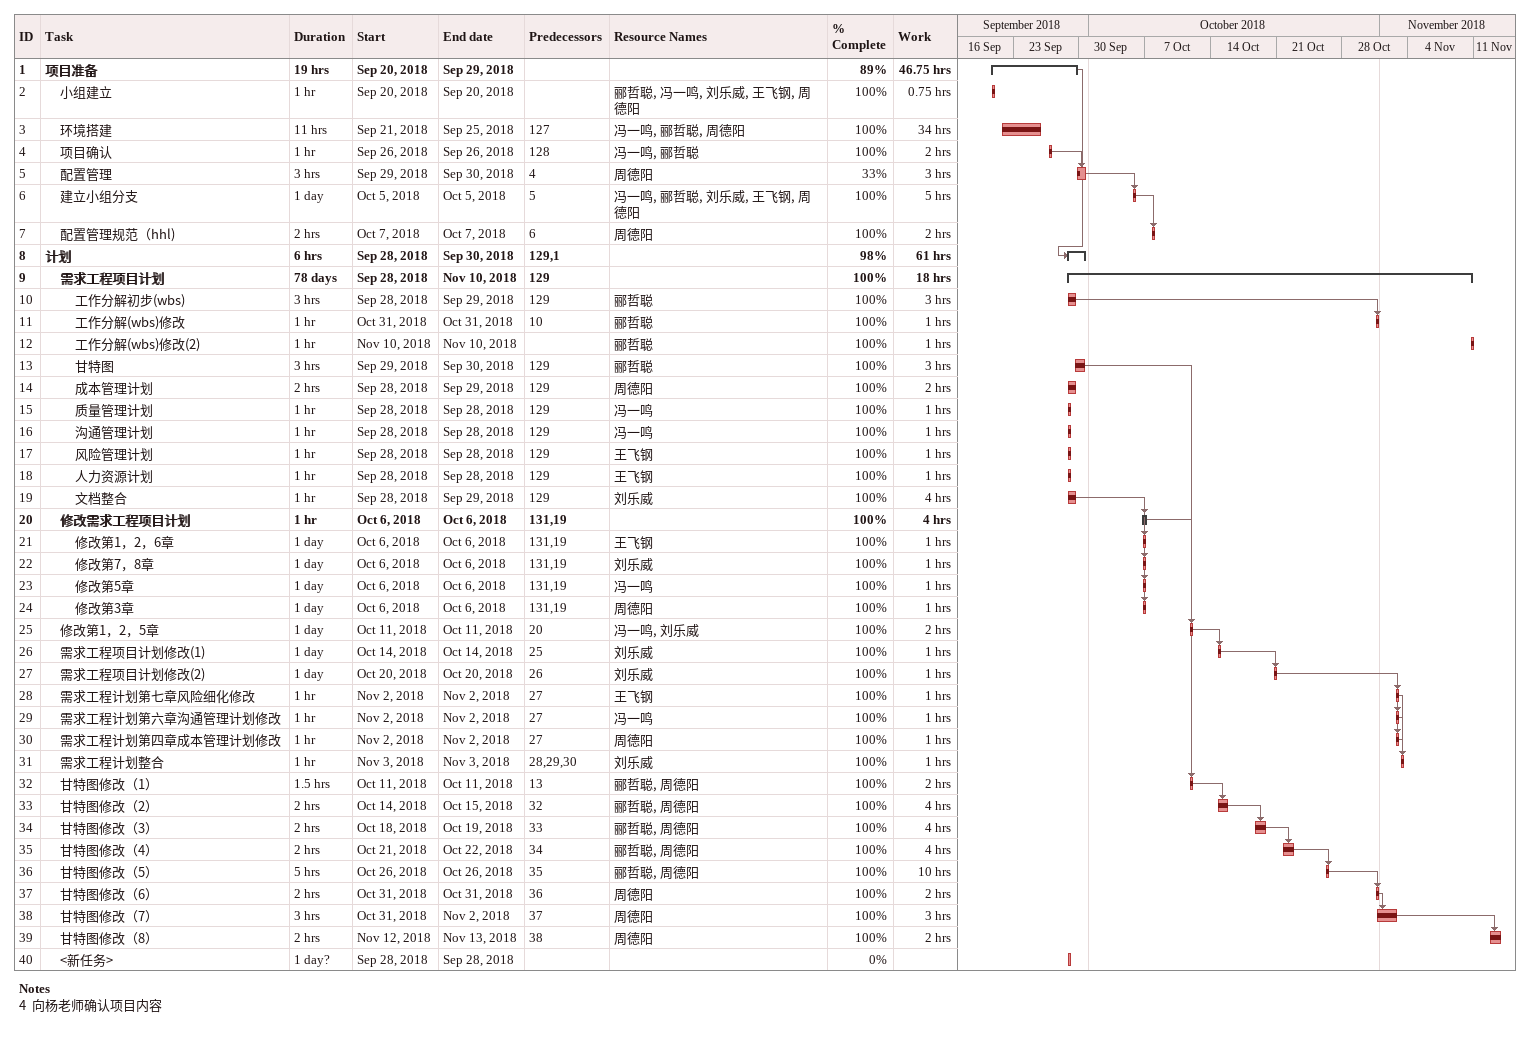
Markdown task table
| ID | Level | Task | Duration | Start | Finish | Predecessors | Resources | % complete | Work (h) |
|---|---|---|---|---|---|---|---|---|---|
| 1 | 1 | **项目准备** | 19h | 2018-09-20 | 2018-09-29 |  |  | 89 | 46.75 |
| 2 | 2 | 小组建立 | 1h | 2018-09-20 | 2018-09-20 |  | 郦哲聪, 冯一鸣, 刘乐威, 王飞钢, 周德阳 | 100 | 0.75 |
| 3 | 2 | 环境搭建 | 11h | 2018-09-21 | 2018-09-25 | 127 | 冯一鸣, 郦哲聪, 周德阳 | 100 | 34 |
| 4 | 2 | 项目确认 | 1h | 2018-09-26 | 2018-09-26 | 128 | 冯一鸣, 郦哲聪 | 100 | 2 |
| 5 | 2 | 配置管理 | 3h | 2018-09-29 | 2018-09-30 | 4 | 周德阳 | 33 | 3 |
| 6 | 2 | 建立小组分支 | 1d | 2018-10-05 | 2018-10-05 | 5 | 冯一鸣, 郦哲聪, 刘乐威, 王飞钢, 周德阳 | 100 | 5 |
| 7 | 2 | 配置管理规范（hhl) | 2h | 2018-10-07 | 2018-10-07 | 6 | 周德阳 | 100 | 2 |
| 8 | 1 | **计划** | 6h | 2018-09-28 | 2018-09-30 | 129, 1 |  | 98 | 61 |
| 9 | 2 | **需求工程项目计划** | 78d | 2018-09-28 | 2018-11-10 | 129 |  | 100 | 18 |
| 10 | 3 | 工作分解初步(wbs) | 3h | 2018-09-28 | 2018-09-29 | 129 | 郦哲聪 | 100 | 3 |
| 11 | 3 | 工作分解(wbs)修改 | 1h | 2018-10-31 | 2018-10-31 | 10 | 郦哲聪 | 100 | 1 |
| 12 | 3 | 工作分解(wbs)修改(2) | 1h | 2018-11-10 | 2018-11-10 |  | 郦哲聪 | 100 | 1 |
| 13 | 3 | 甘特图 | 3h | 2018-09-29 | 2018-09-30 | 129 | 郦哲聪 | 100 | 3 |
| 14 | 3 | 成本管理计划 | 2h | 2018-09-28 | 2018-09-29 | 129 | 周德阳 | 100 | 2 |
| 15 | 3 | 质量管理计划 | 1h | 2018-09-28 | 2018-09-28 | 129 | 冯一鸣 | 100 | 1 |
| 16 | 3 | 沟通管理计划 | 1h | 2018-09-28 | 2018-09-28 | 129 | 冯一鸣 | 100 | 1 |
| 17 | 3 | 风险管理计划 | 1h | 2018-09-28 | 2018-09-28 | 129 | 王飞钢 | 100 | 1 |
| 18 | 3 | 人力资源计划 | 1h | 2018-09-28 | 2018-09-28 | 129 | 王飞钢 | 100 | 1 |
| 19 | 3 | 文档整合 | 1h | 2018-09-28 | 2018-09-29 | 129 | 刘乐威 | 100 | 4 |
| 20 | 2 | **修改需求工程项目计划** | 1h | 2018-10-06 | 2018-10-06 | 131, 19 |  | 100 | 4 |
| 21 | 3 | 修改第1，2，6章 | 1d | 2018-10-06 | 2018-10-06 | 131, 19 | 王飞钢 | 100 | 1 |
| 22 | 3 | 修改第7，8章 | 1d | 2018-10-06 | 2018-10-06 | 131, 19 | 刘乐威 | 100 | 1 |
| 23 | 3 | 修改第5章 | 1d | 2018-10-06 | 2018-10-06 | 131, 19 | 冯一鸣 | 100 | 1 |
| 24 | 3 | 修改第3章 | 1d | 2018-10-06 | 2018-10-06 | 131, 19 | 周德阳 | 100 | 1 |
| 25 | 2 | 修改第1，2，5章 | 1d | 2018-10-11 | 2018-10-11 | 20 | 冯一鸣, 刘乐威 | 100 | 2 |
| 26 | 2 | 需求工程项目计划修改(1) | 1d | 2018-10-14 | 2018-10-14 | 25 | 刘乐威 | 100 | 1 |
| 27 | 2 | 需求工程项目计划修改(2) | 1d | 2018-10-20 | 2018-10-20 | 26 | 刘乐威 | 100 | 1 |
| 28 | 2 | 需求工程计划第七章风险细化修改 | 1h | 2018-11-02 | 2018-11-02 | 27 | 王飞钢 | 100 | 1 |
| 29 | 2 | 需求工程计划第六章沟通管理计划修改 | 1h | 2018-11-02 | 2018-11-02 | 27 | 冯一鸣 | 100 | 1 |
| 30 | 2 | 需求工程计划第四章成本管理计划修改 | 1h | 2018-11-02 | 2018-11-02 | 27 | 周德阳 | 100 | 1 |
| 31 | 2 | 需求工程计划整合 | 1h | 2018-11-03 | 2018-11-03 | 28, 29, 30 | 刘乐威 | 100 | 1 |
| 32 | 2 | 甘特图修改（1） | 1.5h | 2018-10-11 | 2018-10-11 | 13 | 郦哲聪, 周德阳 | 100 | 2 |
| 33 | 2 | 甘特图修改（2） | 2h | 2018-10-14 | 2018-10-15 | 32 | 郦哲聪, 周德阳 | 100 | 4 |
| 34 | 2 | 甘特图修改（3） | 2h | 2018-10-18 | 2018-10-19 | 33 | 郦哲聪, 周德阳 | 100 | 4 |
| 35 | 2 | 甘特图修改（4） | 2h | 2018-10-21 | 2018-10-22 | 34 | 郦哲聪, 周德阳 | 100 | 4 |
| 36 | 2 | 甘特图修改（5） | 5h | 2018-10-26 | 2018-10-26 | 35 | 郦哲聪, 周德阳 | 100 | 10 |
| 37 | 2 | 甘特图修改（6） | 2h | 2018-10-31 | 2018-10-31 | 36 | 周德阳 | 100 | 2 |
| 38 | 2 | 甘特图修改（7） | 3h | 2018-10-31 | 2018-11-02 | 37 | 周德阳 | 100 | 3 |
| 39 | 2 | 甘特图修改（8） | 2h | 2018-11-12 | 2018-11-13 | 38 | 周德阳 | 100 | 2 |
| 40 | 2 | <新任务> | 1d? | 2018-09-28 | 2018-09-28 |  |  | 0 |  |

Notes
- 4: 向杨老师确认项目内容
